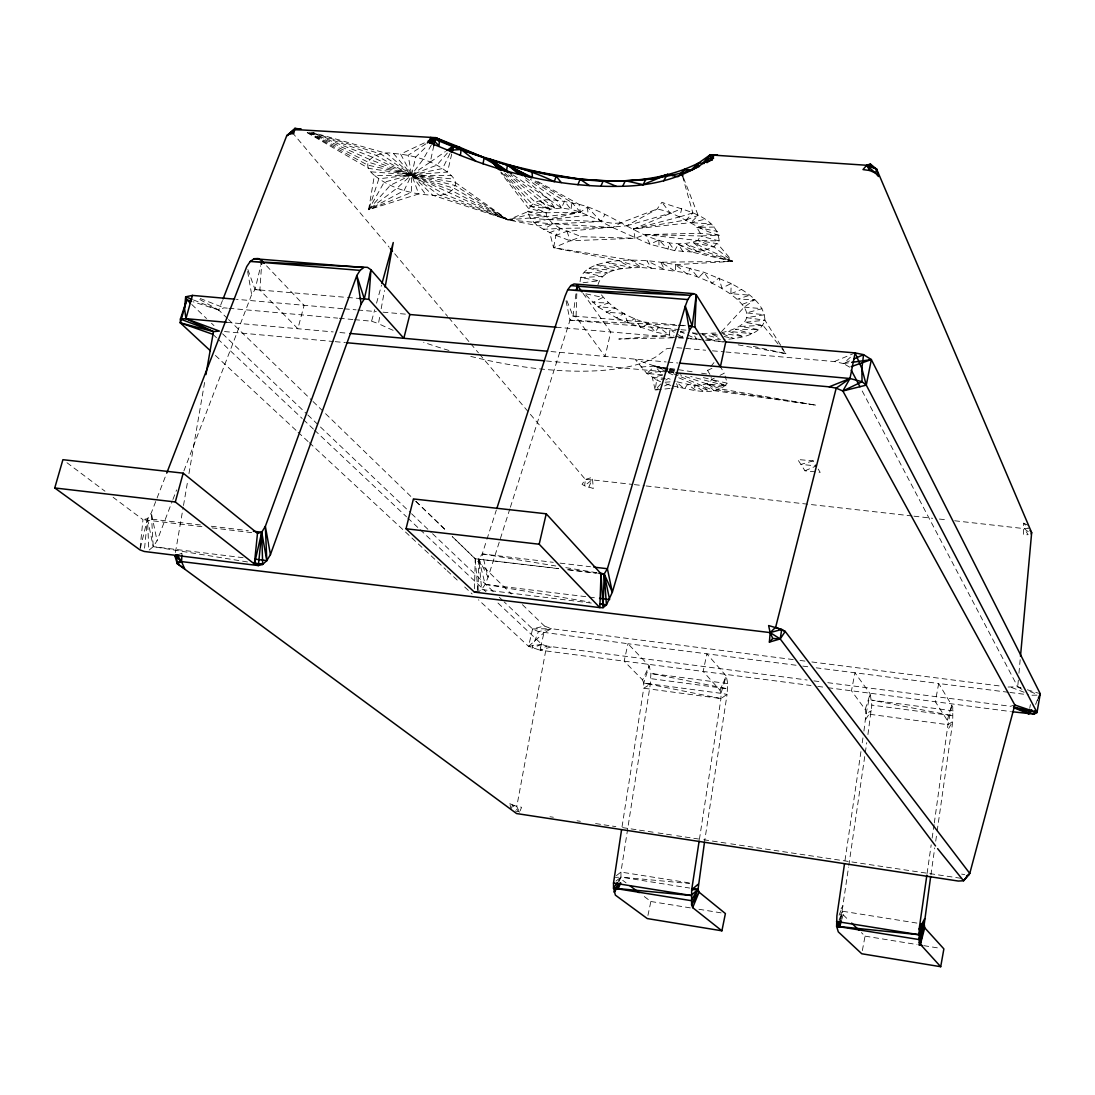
<?xml version="1.0" encoding="UTF-8"?>
<svg xmlns="http://www.w3.org/2000/svg" width="1095" height="1095" viewBox="0 0 1095 1095"><rect width="100%" height="100%" fill="white"/><g stroke="black" fill="none" stroke-linecap="round" stroke-linejoin="round"><path stroke-width="0.75" stroke-dasharray="5 3.75" d="M580.076 281.757C580.802 268.727 596.227 264.497 606.781 262.157C629.584 258.256 652.948 260.487 675.547 264.648L675.533 271.464C700.663 271.957 789.577 317.044 722.043 332.593M425.914 143.828L408.106 155.285L411.611 174.803L411.433 192.474L368.618 209.72L374.394 175.364C356.162 161.075 379.65 150.412 393.475 153.464C414.143 155.12 435.906 161.075 451.318 175.597C464.184 187.97 443.886 197.771 432.607 195.184C411.953 194.349 390.71 188.422 374.394 175.364L451.318 175.597M699.39 839.482L720.962 698.542L721.016 693.327L726.231 675.985L706.864 653.824L703.154 671.454L720.004 690.206L721.016 693.327L727.08 694.381L704.728 840.604M720.004 690.206L726.231 675.985L727.723 683.567L727.08 694.381L720.962 698.542L643.737 688.221L643.723 683.061L649.184 665.924L627.982 643.723L538.425 631.623L532.581 628.941L504.165 601.894M478.036 590.561L478.789 558.997L482.252 553.919L486.413 540.944M474.491 588.768L475.23 558.765L452.194 536.482M583.033 293.337L610.75 331.949L605.124 356.436L576.052 316.975L576.819 293.46M721.495 331.675L744.176 307.147L754.756 299.674L737.578 299.113L749.911 295.185L730.871 293.679L731.214 283.523L703.88 272.217L675.547 264.648L687.441 274.393L690.302 268.124L698.364 277.829L703.88 272.217L711.914 283.235L719.087 277.966L721.865 288.136L731.214 283.523C745.366 291.366 764.228 302.001 764.94 320.192C759.451 336.466 738.441 338.04 723.877 339.737M266.55 265.839L304.095 305.341L297.867 328.746L259.885 290.038L261.527 265.756M840.892 919.184L848.557 867.089M863.941 731.09L866.049 713.789L870.196 693.833L854.949 672.782L851.458 690.794L865.214 709.451L866.049 713.789L947.955 724.698L952.787 721.468L952.76 706.932L938.689 683.499L816.24 667.827M865.214 709.451L870.196 693.833L871.825 705.112L867.746 735.908M934.309 822.934L947.955 724.698L951.925 704.496L947.284 720.332L947.955 724.698M1018.336 680.036L1017.72 686.811L1022.005 689.344M1018.952 673.247L1020.17 659.696M144.567 548.184L147.496 518.647L151.315 512.857L166.098 474.71M672.919 337.821L618.771 339.039L669.36 335.262L669.907 329.732C645.27 323.559 617.635 315.688 601.442 294.87M140.105 548.184L142.966 519.66L113.113 497.294M720.962 698.542L643.723 683.061L642.601 679.94L649.184 665.924L650.895 673.452L650.307 684.17L620.933 872.072L620.961 877.109L622.124 879.887L626.039 882.844M479.569 354.191L585.387 479.446L584.62 485.824L593.285 488.438L592.381 477.283L585.387 479.446L582.061 484.318L584.62 485.824L591.984 479.843L632.664 484.428M510.379 507.231L570.002 320.192L573.027 316.003L576.025 293.2M927.095 873.468L931.188 844.834M932.146 838.086L934.076 824.617M930.901 874.891L934.747 847.913M935.719 841.165L936.909 832.734M937.156 831.05L952.787 721.468L947.545 730.283M844.998 860.465L860.985 751.252M862.217 742.848L862.956 737.811M848.803 865.42L865.036 754.4M865.283 752.73L866.761 742.629M675.547 264.648L732.651 261.377L713.844 246.758L697.857 240.517L717.526 243.692L732.651 261.377L697.405 251.645L678.243 244.253L674.725 250.673L669.086 242.885L668.018 249.4L658.93 239.997L650.006 244.281L645.297 234.59L697.857 240.517L700.389 235.972L719.114 235.261C696.913 229.868 680.05 213.183 657.151 209.035L620.892 222.819L612.598 227.5L560.421 228.403L549.704 232.592L553.591 247.744L570.262 240.804L634.963 238.245L645.297 234.59L700.389 235.972L719.155 240.941L713.844 246.758L703.305 250.755L691.219 251.946L674.725 250.673L650.006 244.281L612.598 227.5L601.032 221.573L587.385 207.078L580.432 212.184L546.501 216.564L527.831 211.663C533.826 192.186 564.705 201.945 579.05 204.368C618.114 213.539 655.932 255.45 697.857 240.517L719.155 240.941C717.293 214.552 681.145 210.172 661.941 202.26L657.151 209.035L626.668 225.762L566.991 231.305L555.89 235.343C545.077 230.237 530.815 224.557 527.831 211.663L508.066 219.876L432.607 195.184L411.611 174.803L386.877 153.464L312.869 132.536M669.907 388.465L655.18 390.039L656.685 379.938L646.844 373.422L635.196 359.406L667.485 370.438M535.332 181.058L572.001 202.561L570.947 209.432C588.166 213.128 602.332 225.775 620.892 222.819M622.042 826.766L643.737 688.221L650.307 684.17L643.723 683.061L721.016 693.327M175.433 552.496L183.207 507.177M183.495 505.493L187.806 480.322M188.956 473.615L204.792 381.293M1029.834 707.685L1030.381 704.578M393.146 330.334A193.377 69.053 14.3 0 1 378.459 323.627L379.664 317.002M381.183 308.735L384.496 290.531M683.006 251.645L678.243 244.253L691.219 251.946L732.651 261.377L703.305 250.755L693.655 242.816L732.651 261.377L660.832 262.184L675.533 271.464L664.35 269.479L641.328 267.522L618.415 260.583L553.591 247.744L555.89 235.343L560.421 228.403L581.431 236.725L634.963 238.245L633.553 229.019L681.802 208.529L679.666 216.878L633.553 229.019L690.863 222.613L704.797 219.26M511.119 809.684L509.791 803.675L512.46 805.236L521.59 807.289L519.564 812.189L516.772 806.55L546.583 646.023L541.82 644.353L497.13 602.236M862.354 950.556L865.05 936.143L861.395 932.584M647.925 915.461L650.868 901.5L643.025 895.601M451.742 153.984L447.499 172.024L411.611 174.803L378.843 178.841L368.618 209.72L397.02 188.107L411.611 174.803L430.267 162.074L433.771 145.799M449.99 153.355L442.626 168.52L411.611 174.803L384.194 182.181L368.618 209.72L404.123 190.516L411.611 174.803L415.689 157.064L427.351 145.649M793.273 659.587L551.36 628.694L543.955 632.787L539.972 650.17L528.557 646.351L478.46 599.8M541.82 644.353L528.557 646.351L532.581 628.941L544.448 626.025L551.36 628.694L538.425 631.623L531.91 648.158L541.82 644.353L539.972 650.17L811.012 685.511M183.905 470.891L251.658 294.596L255.053 289.586L260.719 265.674M140.338 548.225L147.496 518.647L201.261 525.053M597.856 285.165C602.715 267.303 626.408 268.07 641.328 267.522L630.994 260.076L553.591 247.744M354.602 319.658L371.575 321.205L374.736 309.721M376.543 303.178L381.512 285.152M841.795 919.444L843.123 914.777L842.52 911.245L917.569 923.181M839.879 920.553L842.52 911.245L839.085 917.09M511.57 808.192L512.46 805.236L519.564 812.189M509.873 508.846L488.096 577.161L485.181 584.36L481.704 589.548L477.995 592.217M486.933 539.329L496.309 510.147M201.918 526.681L142.966 519.66L147.496 518.647L148.824 550.347L153.218 546.665L157.05 540.766L172.312 501.058M172.914 499.471L176.582 489.944M1037.458 699.691L1035.706 704.263L1037.649 699.76M222.449 300.536L218.74 310.049L227.308 318.358M838.989 920.265L842.52 911.245M839.057 915.201L842.904 905.784L840.317 910.123M588.727 487.33L591.984 479.843L585.387 479.446M501.469 172.353L529.829 205.901L550.21 209.159L561.475 208.023L564.527 201.165L530.295 179.293M618.921 881.68L620.961 877.109L689.672 883.514M672.125 385.864C688.851 388.698 714.474 398.361 727.258 383.195L725.123 376.078M312.746 132.823L381.019 154.094L411.611 174.803L438.753 194.937L508.066 219.876L538.206 225.83L552.824 223.832L601.032 221.573L604.741 214.729M431.389 144.882L423.149 159.35L411.611 174.803L390.313 185.301L368.618 209.72L418.755 193.938L411.611 174.803L400.633 154.066L426.407 141.939M865.666 719.333L871.428 710.669L866.049 713.789M618.182 881.256L620.961 877.109L689.645 888.045M709.943 374.449L707.575 370.411L709.724 367.81M710.792 366.496L714.008 362.582M447.349 153.04L436.823 165.167L411.611 174.803L371 171.847M640.931 366.976L654.837 366.113L662.721 374.955L652.333 377.488L655.18 390.039L662.092 382.442L656.685 379.938L664.98 378.87M633.553 229.019L686.168 219.931L692.834 212.936L682.527 176.199M683.458 177.719L698.158 215.469L690.863 222.613L711.011 223.9L696.817 227.363L700.252 233.249L700.389 235.972M528.557 646.351L543.955 632.787M725.971 352.001L834.322 361.555L843.478 363.567L852.786 355.026M662.721 374.955L646.844 373.422L654.837 366.113L668.196 368.139M615.992 881.064L620.961 877.109L615.472 877.382M616.375 875.658L620.933 872.072L689.672 882.967M430.267 162.074L445.419 151.534M665.815 380.033L668.292 378.446L672.768 380.266M623.945 313.375L606.178 312.294L615.226 308.119L597.706 306.723L608.423 302.973L592.682 302.48L602.921 297.429L584.278 293.515L597.706 306.723L616.595 317.865L623.945 313.375L628.188 322.984L655.193 331.963L673.931 336.042M612.598 227.5L552.824 223.832L543.503 229.307L560.421 228.403L552.824 223.832L546.501 216.564L546.172 212.772L550.21 209.159L508.6 174.83M714.323 378.131L711.476 379.541L710.231 382.169C699.705 388.136 686.688 384.099 675.752 381.484L678.092 387.589L671.55 388.287M720.004 375.339L724.26 373.231L720.072 366.195M707.575 370.411L711.955 368.303M849.665 367.154L843.478 363.567L849.652 360.816M655.18 390.039L658.3 388.67M664.528 385.933L670.345 383.537M804.962 470.795L816.281 465.936L813.188 460.885L797.762 459.517L804.962 470.795L820.196 472.369L817.062 467.223M227.295 308.147L223.9 307.832L218.74 310.049L193.185 301.796M834.322 361.555L853.635 353.521M730.871 293.679L741.685 289.395M686.168 219.931L698.158 215.469M742.301 304.314L754.756 299.674M555.89 235.343L570.262 240.804L581.431 236.725M177.732 554.809L182.057 553.235L179.498 553.988M679.666 216.878L692.834 212.936M1014.832 705.002L1010.48 706.289L827.464 682.637M551.25 646.94L539.972 650.17L546.583 646.023L807.138 680.009M626.668 225.762L670.345 213.265L661.941 202.26M813.188 460.885L800.965 464.376L816.281 465.936M310.802 132.988L372.177 157.078L508.066 219.876L528.461 214.688L546.501 216.564L508.066 219.876L444.159 194.102L376.078 155.312L310.898 132.604M309.105 132.7L369.453 159.35L452.112 190.804L508.066 219.876L533.963 222.326L580.432 212.184L579.05 204.368L535.797 180.415M646.844 373.422L659.176 371.561M843.478 363.567L850.035 362.623M670.865 348.142L666.54 348.757L655.85 356.902A193.377 69.053 14.3 0 1 468.427 355.807M583.101 282.756L599.088 280.717L580.583 277.569L602.387 276.419L583.786 272.422L607.383 273.066L589.055 268.248L614.158 270.41L596.624 264.812L622.521 268.59L606.781 262.157L631.391 267.686L618.415 260.583M530.541 218.425L548.376 219.575L588.234 215.291L587.385 207.078M780.694 345.308L764.94 320.192L744.655 322.327L762.955 325.352L778.627 344.665M1008.112 687.03L1017.72 686.811L1020.937 687.797M665.117 382.223L672.713 381.69M762.955 325.352L740.507 326.406L758.903 329.622L735.375 329.212L751.895 333.715L728.764 331.347L743.587 336.671L720.359 332.894L700.54 333.551L711.791 339.956L723.33 342.092M645.297 234.59L700.252 233.249L719.114 235.261M679.68 337.671L683.061 337.588L680.378 331.593L686.497 332.305M706.781 339.683L720.852 339.792M1031.996 695.243L1039.223 695.12M714.364 227.062L696.817 227.363L717.608 231.456M532.581 628.941L551.36 628.694M548.376 219.575L601.032 221.573M566.047 300.933L570.002 320.192L676.915 325.407M678.613 325.489L685.402 325.817M700.102 339.327L686.113 337.931M527.831 211.663L546.172 212.772L580.432 212.184L572.001 202.561M652.333 377.488L665.103 378.254M477.858 590.547L475.23 558.765L558.45 568.483M697.364 333.345L688.016 332.497M533.963 222.326L552.824 223.832M744.176 307.147L762.052 308.653L746.557 312.896L764.611 314.744L746.667 317.687L764.94 320.192M566.895 300.714L573.027 316.003L680.269 325.133M681.98 325.283L685.374 325.571M247.881 269.575L255.053 289.586L345.815 297.32M347.498 297.457L359.269 298.456M570.002 320.192L679.324 329.554M681.008 329.704L689.412 330.43M342.694 308.68L236.424 299.318M344.377 308.831L356.121 309.844M357.805 309.994L376.269 311.596M382.99 312.185L406.491 314.224M556.26 327.227L676.71 337.671M678.394 337.821L688.55 338.697M690.233 338.848L703.77 340.025M705.467 340.175L725.752 341.927M676.874 347.676L705.659 350.208M712.434 350.811L724.274 351.851M228.992 308.297L337.63 318.125M339.327 318.275L352.905 319.507M226.651 322.327L333.195 331.922M339.915 332.538L348.319 333.291M550.99 351.55L666.143 361.939M667.841 362.089L678.01 363.006M224.502 331.552L333.523 341.517M335.221 341.667L345.445 342.612M546.432 360.98L674.191 372.67M255.053 289.586L259.885 290.038M703.387 377.624L711.476 379.541L726.012 385.796L707.014 383.975L680.132 374.777M307.216 132.687L368.741 168.384L411.611 174.803L453.96 179.128M634.347 484.62L644.517 485.769M646.214 485.961L912.299 515.991M913.996 516.183L932.639 518.291M939.414 519.057L947.887 520.002M954.662 520.768L1024.153 528.611L1028.492 528.296L1023.62 523.177L1023.551 534.853L1028.137 534.702L1024.153 528.611L1029.957 533.005M591.259 603.044L481.704 589.548L478.789 558.997L488.096 577.161L482.252 553.919L553.276 562.324M560.051 563.131L590.492 566.731M211.335 526.243L248.305 530.651M568.62 569.701L597.446 573.123M475.23 558.765L559.093 568.757M567.484 569.756L595.995 573.164M212.019 527.886L252.439 532.704M478.789 558.997L485.181 584.36L587.755 596.912M589.438 597.117L597.843 598.157M243.076 557.697L153.218 546.665L147.496 518.647M1008.249 692.259L938.689 683.499L935.335 701.717L947.284 720.332M1009.946 692.464L1028.602 694.819M800.034 660.449L805.112 661.106M811.874 661.969L1001.336 686.168M796.051 665.24L627.982 643.723L624.15 661.147L642.601 679.94M802.786 666.102L809.52 666.964M813.913 680.885L820.689 681.761M817.76 686.387L826.191 687.496M827.875 687.715L1010.411 711.517M953.197 710.847L871.729 700.143L953.211 715.843L871.825 705.112M727.723 683.567L650.895 673.452L727.682 688.81L650.895 678.654M713.885 390.628L815.624 405.109L721.044 389.026L707.014 383.975L713.885 390.628L679.543 376.228M513.117 174.94L561.475 208.023L570.947 209.432L564.527 201.165M549.977 816.747L553.358 817.253M577.01 820.798L580.377 821.305M595.584 823.577L602.346 824.59M604.029 824.85L610.791 825.863M612.488 826.109L615.855 826.615M622.617 827.628L629.379 828.641M631.062 828.888L637.824 829.9M639.521 830.161L656.411 832.693M658.095 832.939L664.857 833.952M666.54 834.212L674.999 835.471M676.683 835.718L683.444 836.731M685.128 836.991L702.018 839.523M703.715 839.769L729.051 843.561M730.748 843.821L962.204 878.477M669.866 368.385L694.914 372.177M701.594 373.19L708.273 374.203M961.629 874.111L964.709 874.577M815.624 405.109L717.772 389.998L707.014 383.975L723.987 387.589M650.868 901.5L690.616 907.933M698.897 909.261L723.74 913.285M865.05 936.143L917.049 944.547M923.756 945.642L940.523 948.352M247.511 561.954L153.218 546.665L151.315 512.857L157.05 540.766M482.252 553.919L555.767 565.978M565.786 567.634L597.541 572.836M675.451 336.288L683.061 337.588L675.752 333.222M485.181 584.36L589.589 602.058M307.257 132.468L367.715 165.085L411.611 174.803L455.383 182.495L508.066 219.876L454.439 188.422L367.947 162.046L308.927 133.001M675.889 330.799L669.907 329.732L674.287 332.346M738.153 344.843L785.936 353.685L781.57 346.704M693.655 242.816L713.844 246.758M666.8 371.944L654.837 366.113L668.087 368.769M669.743 369.097L674.712 370.083M717.458 335.07L710.792 333.619L719.511 337.698M724.137 336.507L734.143 338.67L723.425 334.18M753.278 346.348L785.936 353.685L779.667 345.952M726.012 385.796L690.685 376.502M727.258 383.195L711.476 379.541L711.148 377.378M677.997 375.599L654.837 366.113L667.786 369.179M669.401 369.562L674.26 370.712M393.475 153.464L411.611 174.803L455.534 185.63L508.066 219.876M700.54 333.551L719.21 338.492M654.837 366.113L667.868 369.891M669.497 370.37L674.383 371.78M670.633 385.426L664.87 383.496M515.348 810.93L518.154 811.778M1027.384 689.782L1038.635 693.245M573.027 316.003L576.052 316.975M669.059 370.986L678.544 374.23M371.575 321.205L378.459 323.627M697.392 334.755L692.601 333.031L696.762 339.149L680.378 331.593M705.399 337.643L711.791 339.956M1011.493 687.468L1024.112 692.259M703.305 250.755L686.36 244.253L697.405 251.645M1020.8 687.988L1017.72 686.811L860.766 388.26M1030.012 691.561L1037.69 694.531M630.994 260.076L651.292 268.015L646.816 260.706L664.35 269.479L660.832 262.184M200.303 298.511L223.9 307.832M193.541 299.962L218.74 310.049L198.277 298.661M509.791 803.675L516.772 806.55M529.829 205.901L546.172 212.772L528.351 208.242L500.771 172.64M616.595 317.865L628.188 322.984L634.416 318.535L640.945 327.706L648.158 323.846L655.193 331.963L658.82 327.077L669.36 335.262M539.534 201.179L554.686 208.091L549.786 200.111L522.849 177.595M1023.62 523.177L1027.794 525.107M668.292 372.67L672.768 374.846M678.749 377.761L708.821 390.983L701.17 385.084M702.853 390.915L693.71 385.043L696.009 390.45L687.646 384.372L684.402 388.889L675.752 381.484M525.326 177.582L556.917 200.33L561.475 208.023M554.686 208.091L510.667 174.83M66.973 462.733L104.969 491.203M215.4 355.437L296.827 431.074M298.073 432.238L308.092 441.545M309.351 442.708L417.072 542.791M418.331 543.955L445.884 569.551M447.143 570.714L459.667 582.348M464.677 587.002L472.191 593.983M212.854 334.303L216.577 337.808M217.823 338.985L302.234 418.536M303.479 419.713L313.403 429.076M314.648 430.239L406.519 516.826M407.751 517.99L418.92 528.515M420.165 529.693L485.961 591.697M191.734 304.437L206.544 318.535M211.486 323.244L213.963 325.598M222.6 333.824L306.573 413.773M307.818 414.95L410.31 512.542M411.556 513.719L431.307 532.526M432.539 533.703L494.297 592.491M499.238 597.186L502.933 600.717M505.11 173.38L535.428 202.383L550.21 209.159L532.143 203.971L504.425 174.297M415.84 501.277L446.144 530.61M228.526 319.548L311.801 400.318M313.019 401.509L414.649 500.114M415.881 501.291L446.486 530.993M452.618 536.933L511.392 593.955M522.411 604.645L544.448 626.025M843.123 914.777L849.214 920.717M292.201 132.413L389.19 247.224M394.706 253.739L447.609 316.359M448.717 317.673L469.659 342.461M470.754 343.762L478.474 352.891M411.611 174.803L425.873 194.842M566.991 231.305L570.262 240.804M247.634 271.45L251.658 294.596M658.93 239.997L658.971 247.141M448.964 350.455A193.377 69.053 14.3 0 1 423.601 342.256"/><path stroke-width="1.5" d="M699.13 841.152L691.684 889.811L691.602 904.812L692.683 907.632L721.906 930.805L725.396 913.558L699.062 892.165L698.021 889.373L704.482 842.274M210.391 350.783L180.333 322.861L180.415 319.056L186.793 299.729L185.657 296.813L192.433 295.404L234.727 299.168M576.928 290.093L577.092 285.056L582.047 291.954M693.532 293.638L690.616 295.308L687.783 299.578L685.319 306.052L607.396 568.729L604.221 573.931L603.058 607.684L601.032 573.753L546.227 513.801L413.417 498.937L406.04 528.762L474.395 592.108L599.827 607.615L603.058 607.684L606.425 604.905L612.338 592.244L689.412 330.43L692.191 326.146L696.269 294.706L725.752 341.927L720.387 366.825L694.887 327.09L696.269 294.706L693.532 293.638L574.026 283.975L570.796 285.603L567.703 289.778L565.061 296.129L496.829 508.518M181.524 561.598L177.103 561.968L177.294 563.665L181.524 561.598L174.858 555.849L176.391 556.068L177.294 563.665L516.594 813.558L958.303 881.051L963.559 880.763L969.773 873.427L785.211 631.432L781.72 629.433L770.155 632.595L181.524 561.598L176.952 554.741L174.858 555.849L177.294 563.665L184.644 568.743L181.524 561.598L181.948 554.905M261.637 264.141L261.856 260.897L258.16 258.529L254.163 258.707L250.235 261.445L246.786 266.496L166.714 473.122M930.668 876.575L924.235 924.235L924.714 927.793L943.876 948.886L940.701 966.707L861.751 953.759L838.291 931.872L836.621 926.288L836.881 915.913L844.505 863.832M360.091 270.383L356.819 275.529L265.36 526.312L261.732 532.238L257.489 533.306L183.194 473.163L62.908 459.695L54.75 487.959L139.941 549.868L144.239 551.469L258.379 565.581L262.663 564.404L266.81 560.626L270.438 554.59L361.104 303.999L364.307 298.894L370.931 269.74L409.845 314.511L403.822 338.287L368.81 299.318L370.931 269.74L367.509 267.372L250.235 261.445L360.091 270.383L363.786 267.577L254.163 258.707M926.863 875.151L919.157 929.053L919.28 943.11L940.701 966.707M770.155 632.595L780.215 638.933L772.755 638.44L770.155 632.595L775.643 627.284L785.211 631.432L780.215 638.933L769.388 642.094L770.155 632.595L768.608 625.546L781.72 629.433L780.215 638.933L935.554 845.956M294.993 128.293L292.201 132.413L286.726 135.725L294.021 129.484L301.358 129.278L294.993 128.293L293.665 133.686L288.929 133.85L286.726 135.725L223.065 298.949M1020.485 656.316L1031.668 532.635L876.657 169.177L870.511 164.141L866.692 165.263L862.983 169.588L869.813 170.519L875.48 173.065L878.477 176.514L876.657 169.177L867.924 164.633M257.489 533.306L254.382 564.007L258.379 565.581L261.732 532.238L253.342 531.239M721.906 930.805L647.268 918.568L615.376 895.135L613.542 888.168L613.515 883.035L621.508 830.147M460.42 155.38L428.432 142.186L430.759 137.518C511.461 171.819 603.906 196.197 690.562 170.396L698.706 162.963L709.711 155.161L717.663 155.257L713.94 155.161C688.632 176.788 655.535 185.602 622.685 186.273C567.183 187.765 511.858 175.816 460.42 155.38L461.159 149.495L459.749 147.291L435.509 137.655L294.021 129.484L288.929 133.85M576.449 289.942L577.092 285.056M1034.679 710.847L1034.159 714.132L1012.081 711.723M205.942 374.586L213.47 331.621L219.397 331.087L185.945 318.659L180.415 319.056L213.47 331.621L180.333 322.861L186.793 299.729L191.584 301.276M483.059 163.867L484.058 158.104L482.498 156.955L459.749 147.291L453.672 145.772L435.509 137.655L427.926 141.228M1013.641 707.329L1034.159 714.132L1037.02 712.475L1040.25 693.737L871.346 359.584L863.558 354.643L855.127 352.905L725.752 341.927M1013.532 707.562L1028.753 713.899L1029.56 709.245M385.111 287.219L393.256 242.542L381.963 283.509M920.909 923.715L924.235 924.235L920.183 945.108L924.714 927.793M1013.806 707.069L1037.02 712.475L866.282 385.125L871.346 359.584L851.677 362.39M698.035 166.235L698.706 162.963L704.208 163.47M839.263 927.109L840.563 920.758M433.771 145.799L435.509 137.655C472.753 158.611 516.32 162.909 554.316 181.674L556.164 176.144L558.368 175.925C605.056 183.631 655.357 184.713 698.706 162.963L692.122 170.341L684.307 169.506L678.147 176.651L667.361 174.475L653.017 179.019L625.354 180.743L622.685 186.273M254.943 559.162L266.81 560.626L261.732 532.238L254.382 564.007L175.296 501.962L54.75 487.959M593.873 567.128L607.396 568.729L612.338 592.244L604.221 573.931L601.032 573.753L599.827 607.615L539.178 544.229L546.227 513.801M452.125 152.342L453.672 145.772L482.498 156.955M261.103 264.087L261.856 260.897L264.21 263.375M775.643 627.284L836.197 388.15L849.98 378.5L855.127 352.905L861.861 368.55L866.282 385.125L842.849 390.997L836.197 388.15L829.189 386.836L675.889 372.82M919.28 943.11L924.235 924.235L918.746 934.678L836.621 926.288L838.4 921.771M866.282 385.125L862.052 381.717L849.98 378.5L842.849 390.997L1014.832 705.002L969.773 873.427L963.559 880.763L937.607 848.611M175.296 501.962L183.194 473.163M192.433 295.404L185.945 318.659L213.47 331.621M839.605 927.205L841.357 920.991M838.127 926.753L839.441 922.099M924.235 924.235L918.787 939.524L836.621 926.288M577.927 184.768L580.049 179.251L607.93 180.826M713.94 155.161L709.711 155.161L703.318 162.58L711.942 160.062L713.94 155.161L866.692 165.263L876.657 169.177L875.48 173.065L866.692 165.263L870.511 164.141M692.683 907.632L699.062 892.165L691.602 904.812L698.021 889.373L692.998 888.579M1038.306 698.254L1040.25 693.737M600.84 186.314L603.249 180.798L616.239 186.287M618.073 889.03L620.769 882.94M1031.12 533.895L1031.668 532.635L1030.08 530.473M618.251 883.2L614.186 892.329L620.359 882.652M450.729 151.835L453.672 145.772L446.787 150.576M706.275 162.197L709.711 155.161L711.942 160.062M625.354 180.743L643.08 184.658L646.023 179.074M919.157 929.053L924.659 918.719L918.746 934.678L836.498 921.484M432.21 143.445L435.509 137.655L439.506 140.379L438.958 145.799L430.759 137.518M663.625 180.88L667.361 174.475L672.919 175.542M698.049 884.295L691.684 889.811L698.021 889.373L691.054 900.624L613.542 888.168L617.251 882.638M292.201 132.413L294.021 129.484M1028.753 713.899L1031.736 709.779M682.527 176.199L681.624 172.996L684.307 169.506L690.562 170.396L699.582 166.317M449.456 150.617L453.672 145.772M769.388 642.094L772.755 638.44M429.678 143.363L435.509 137.655L427.296 142.939M613.542 888.168L691.082 895.464L698.021 889.373M706.932 162.676L713.639 158.036M966.42 876.123L969.226 874.563M842.849 390.997L862.052 381.717L861.861 368.55L863.558 354.643L854.292 358.763M643.08 184.658L667.361 174.475M829.189 386.836L849.98 378.5L679.708 363.157M174.858 555.849L177.732 554.809M851.226 366.62L871.346 359.584M449.059 150.302L461.159 149.495L475.736 161.116M474.395 592.108L477.995 592.217M570.796 285.603L690.616 295.308L567.703 289.778L687.783 299.578M359.269 298.456L368.81 299.318M409.845 314.511L556.26 327.227M226.651 322.327L185.945 318.659L184.535 308.475L185.657 296.813L191.953 299.332M350.003 333.441L547.609 351.249M347.142 342.762L544.735 360.83M406.04 528.762L539.178 544.229M599.129 573.328L604.221 573.931L609.614 599.595L599.526 598.363M599.677 604.084L606.425 604.905L604.221 573.931L599.211 573.109M254.286 563.377L262.663 564.404L261.732 532.238M613.515 883.035L691.082 895.464M918.719 944.821L922.072 945.368M254.245 563.049L262.663 564.404M599.69 603.769L606.425 604.905M484.058 158.104L506.506 171.148L507.464 164.715L556.164 176.144L561.242 182.578M1014.832 705.002L1037.02 712.475M694.887 327.09L688.782 325.858L692.191 326.146L685.319 306.052L689.412 330.43M180.333 322.861L212.854 334.303M519.003 174.365L507.464 164.715L531.321 177.938M522.575 175.597L507.464 164.715L527.995 176.76M507.464 164.715L526.011 176.569M589.37 185.534L580.049 179.251L532.882 171.08L531.937 171.532L532.485 177.513L507.779 165.482L490.56 159.459L497.705 168.685M511.707 173.982L490.56 159.459L499.293 169.78M629.967 885.787L639.11 892.658M507.984 172.777L490.56 159.459L500.949 170.587M504.74 171.532L490.56 159.459L501.469 169.903M186.793 299.729L190.489 303.26M851.65 923.085L858.959 930.202M390.299 248.524L392.503 251.138M866.692 165.263L869.813 170.519M851.253 370.165L859.972 386.754M681.624 172.996L682.856 176.144M364.307 298.894L356.819 275.529L361.104 303.999M270.438 554.59L265.36 526.312L266.81 560.626"/></g></svg>
